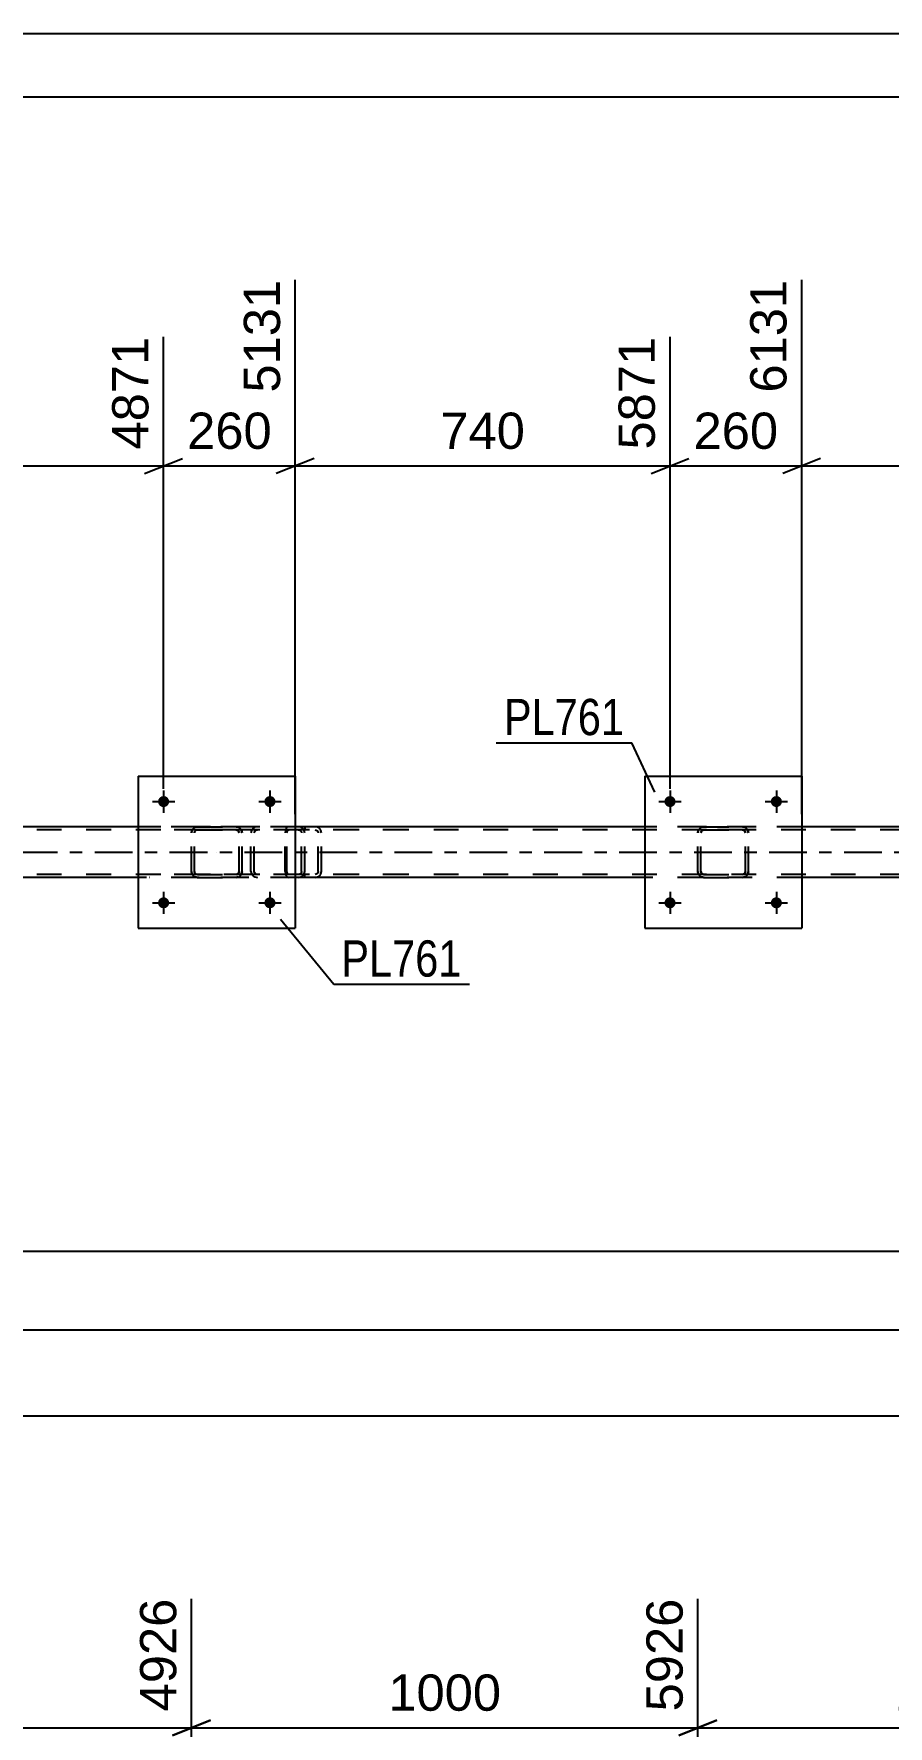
# Model space of a CAD drawing. Header units: millimetres. Extents: x -111 to 730, y -400 to 194.
# Drawn here: x 155.1 to 222.6, y 60.6 to 194.3 of the extents above; entities that cross this region are included whole.
import ezdxf

# ---------------------------------------------------------------- set-up
doc = ezdxf.new("R2010")
doc.units = ezdxf.units.MM
doc.linetypes.add('DXK_LINE_DOT2', pattern=[3.9198, 1.9599, -1.9599])
doc.linetypes.add('DXK_LINE_DOT3', pattern=[5.9187, 2.979, -0.9799, 0.9799, -0.9799])
doc.styles.add('Arial', font='ARIAL.TTF', dxfattribs={"height": 0.2})
doc.styles.add('Arial Narrow', font='ARIALN.TTF', dxfattribs={"height": 0.2})

# ---------------------------------------------------------------- blocks, each defined once
blk = doc.blocks.new('Unknown-203724211-1113')
at = {"color": 5, "linetype": 'Continuous'}
for p, q in [((729.67, 194.3), (-111.33, 194.3)), ((724.67, 189.3), (-106.33, 189.3))]:
    blk.add_line(p, q, dxfattribs=at)
blk = doc.blocks.new('Bolt-203724211-4727 - 4725')
at = {"linetype": 'Continuous'}
for points in [[(205.79, 125.64, -1), (204.91, 125.64, -1)], [(214.19, 125.64, -1), (213.31, 125.64, -1)]]:
    blk.add_hatch(color=1, dxfattribs=at).paths.add_polyline_path(points)
at = {"color": 1, "linetype": 'Continuous'}
for p, q in [((205.35, 126.52), (205.35, 124.76)), ((213.75, 126.52), (213.75, 124.76)), ((204.47, 125.64), (206.23, 125.64)), ((212.87, 125.64), (214.63, 125.64))]:
    blk.add_line(p, q, dxfattribs=at)
blk = doc.blocks.new('Bolt-203724211-4802 - 4725')
at = {"linetype": 'Continuous'}
for points in [[(165.79, 133.64, -1), (164.91, 133.64, -1)], [(174.19, 133.64, -1), (173.31, 133.64, -1)]]:
    blk.add_hatch(color=1, dxfattribs=at).paths.add_polyline_path(points)
at = {"color": 1, "linetype": 'Continuous'}
for p, q in [((165.35, 134.52), (165.35, 132.76)), ((173.75, 134.52), (173.75, 132.76)), ((164.47, 133.64), (166.23, 133.64)), ((172.87, 133.64), (174.63, 133.64))]:
    blk.add_line(p, q, dxfattribs=at)
blk = doc.blocks.new('Bolt-203724211-4803 - 4725')
at = {"linetype": 'Continuous'}
for points in [[(165.79, 125.64, -1), (164.91, 125.64, -1)], [(174.19, 125.64, -1), (173.31, 125.64, -1)]]:
    blk.add_hatch(color=1, dxfattribs=at).paths.add_polyline_path(points)
at = {"color": 1, "linetype": 'Continuous'}
for p, q in [((165.35, 126.52), (165.35, 124.76)), ((173.75, 126.52), (173.75, 124.76)), ((164.47, 125.64), (166.23, 125.64)), ((172.87, 125.64), (174.63, 125.64))]:
    blk.add_line(p, q, dxfattribs=at)
blk = doc.blocks.new('Part-203724211-4749 - 4725')
at = {"color": 2, "linetype": 'Continuous'}
for p, q in [((163.35, 135.64), (163.35, 123.64)), ((163.35, 135.64), (175.75, 135.64)), ((175.75, 135.64), (175.75, 123.64)), ((163.35, 123.64), (175.75, 123.64))]:
    blk.add_line(p, q, dxfattribs=at)
blk = doc.blocks.new('Part-203724211-4750 - 4725')
at = {"color": 7, "linetype": 'DXK_LINE_DOT2'}
for p, q in [((167.55, 131.16), (167.58, 131.35)), ((167.58, 131.35), (167.55, 131.16)), ((167.55, 128.12), (167.55, 131.16)), ((167.79, 131.16), (167.8, 131.26)), ((167.8, 131.26), (167.79, 131.16)), ((167.79, 128.12), (167.79, 131.16)), ((167.8, 131.26), (167.86, 131.33)), ((167.86, 131.33), (167.8, 131.26)), ((167.84, 131.61), (168.03, 131.64)), ((168.03, 131.64), (167.84, 131.61)), ((167.86, 131.33), (167.93, 131.39)), ((167.93, 131.39), (167.86, 131.33)), ((167.93, 131.39), (168.03, 131.4)), ((168.03, 131.4), (167.93, 131.39)), ((168.03, 131.64), (171.07, 131.64)), ((168.03, 131.64), (168.03, 131.64)), ((168.03, 131.64), (171.07, 131.64)), ((168.03, 131.4), (171.07, 131.4)), ((168.03, 131.4), (168.03, 131.4)), ((171.07, 131.4), (168.03, 131.4)), ((171.07, 131.64), (171.07, 131.64)), ((171.07, 131.64), (171.25, 131.61)), ((171.25, 131.61), (171.07, 131.64)), ((171.07, 131.4), (171.07, 131.4)), ((171.07, 131.4), (171.16, 131.39)), ((171.16, 131.39), (171.07, 131.4)), ((171.16, 131.39), (171.24, 131.33)), ((171.24, 131.33), (171.16, 131.39)), ((171.24, 131.33), (171.29, 131.26)), ((171.29, 131.26), (171.24, 131.33)), ((171.29, 131.26), (171.31, 131.16)), ((171.31, 131.16), (171.29, 131.26)), ((171.31, 128.12), (171.31, 131.16)), ((171.51, 131.35), (171.55, 131.16)), ((171.55, 131.16), (171.51, 131.35)), ((171.55, 128.12), (171.55, 131.16)), ((167.58, 127.94), (167.55, 128.12)), ((167.55, 128.12), (167.58, 127.94)), ((167.8, 128.03), (167.79, 128.12)), ((167.79, 128.12), (167.8, 128.03)), ((167.86, 127.95), (167.8, 128.03)), ((167.8, 128.03), (167.86, 127.95)), ((168.03, 127.64), (167.84, 127.68)), ((167.84, 127.68), (168.03, 127.64)), ((167.93, 127.9), (167.86, 127.95)), ((167.86, 127.95), (167.93, 127.9)), ((168.03, 127.88), (167.93, 127.9)), ((167.93, 127.9), (168.03, 127.88)), ((168.03, 127.88), (171.07, 127.88)), ((168.03, 127.88), (168.03, 127.88)), ((168.03, 127.88), (171.07, 127.88)), ((168.03, 127.64), (171.07, 127.64)), ((168.03, 127.64), (168.03, 127.64)), ((168.03, 127.64), (171.07, 127.64)), ((171.16, 127.9), (171.07, 127.88)), ((171.07, 127.88), (171.16, 127.9)), ((171.07, 127.88), (171.07, 127.88)), ((171.25, 127.68), (171.07, 127.64)), ((171.07, 127.64), (171.25, 127.68)), ((171.07, 127.64), (171.07, 127.64)), ((171.24, 127.95), (171.16, 127.9)), ((171.16, 127.9), (171.24, 127.95)), ((171.29, 128.03), (171.24, 127.95)), ((171.24, 127.95), (171.29, 128.03)), ((171.31, 128.12), (171.29, 128.03)), ((171.29, 128.03), (171.31, 128.12)), ((171.55, 128.12), (171.51, 127.94)), ((171.51, 127.94), (171.55, 128.12))]:
    blk.add_line(p, q, dxfattribs=at)
at = {"color": 7, "linetype": 'DXK_LINE_DOT3'}
blk.add_line((169.55, 129.64), (169.55, 129.65), dxfattribs=at)
at = {"color": 7, "linetype": 'DXK_LINE_DOT2'}
for centre, start, end in [((168.03, 131.16), 112.5, 157.5), ((168.03, 131.16), 112.5, 157.5), ((171.07, 131.16), 22.5, 67.5), ((171.07, 131.16), 22.5, 67.5), ((168.03, 128.12), 202.5, 247.5), ((168.03, 128.12), 202.5, 247.5), ((171.07, 128.12), 292.5, 337.5), ((171.07, 128.12), 292.5, 337.5)]:
    blk.add_arc(centre, 0.48, start, end, dxfattribs=at)
blk = doc.blocks.new('Part-203724211-4756 - 4725')
at = {"color": 7, "linetype": 'DXK_LINE_DOT2'}
for p, q in [((623.74, 131.4), (-29.49, 131.4)), ((623.74, 131.64), (-2.86, 131.64)), ((175.75, 131.64), (163.35, 131.64)), ((215.75, 131.64), (203.35, 131.64)), ((623.74, 127.88), (-29.49, 127.88)), ((175.75, 127.64), (163.35, 127.64)), ((215.75, 127.64), (203.35, 127.64))]:
    blk.add_line(p, q, dxfattribs=at)
at = {"color": 2, "linetype": 'Continuous'}
for p, q in [((163.35, 131.64), (135.75, 131.64)), ((203.35, 131.64), (175.75, 131.64)), ((243.35, 131.64), (215.75, 131.64)), ((163.35, 127.64), (135.75, 127.64)), ((203.35, 127.64), (175.75, 127.64)), ((243.35, 127.64), (215.75, 127.64))]:
    blk.add_line(p, q, dxfattribs=at)
at = {"color": 7, "linetype": 'DXK_LINE_DOT3'}
blk.add_line((-29.49, 129.64), (623.74, 129.64), dxfattribs=at)
blk = doc.blocks.new('Bolt-203724211-4786 - 4725')
at = {"linetype": 'Continuous'}
for points in [[(205.79, 133.64, -1), (204.91, 133.64, -1)], [(214.19, 133.64, -1), (213.31, 133.64, -1)]]:
    blk.add_hatch(color=1, dxfattribs=at).paths.add_polyline_path(points)
at = {"color": 1, "linetype": 'Continuous'}
for p, q in [((205.35, 134.52), (205.35, 132.76)), ((213.75, 134.52), (213.75, 132.76)), ((204.47, 133.64), (206.23, 133.64)), ((212.87, 133.64), (214.63, 133.64))]:
    blk.add_line(p, q, dxfattribs=at)
blk = doc.blocks.new('Part-203724211-4874 - 4725')
at = {"color": 7, "linetype": 'DXK_LINE_DOT2'}
for p, q in [((207.55, 131.16), (207.58, 131.35)), ((207.58, 131.35), (207.55, 131.16)), ((207.55, 128.12), (207.55, 131.16)), ((207.79, 131.16), (207.8, 131.26)), ((207.8, 131.26), (207.79, 131.16)), ((207.79, 128.12), (207.79, 131.16)), ((207.8, 131.26), (207.86, 131.33)), ((207.86, 131.33), (207.8, 131.26)), ((207.84, 131.61), (208.03, 131.64)), ((208.03, 131.64), (207.84, 131.61)), ((207.86, 131.33), (207.93, 131.39)), ((207.93, 131.39), (207.86, 131.33)), ((207.93, 131.39), (208.03, 131.4)), ((208.03, 131.4), (207.93, 131.39)), ((208.03, 131.64), (211.07, 131.64)), ((208.03, 131.64), (208.03, 131.64)), ((208.03, 131.64), (211.07, 131.64)), ((208.03, 131.4), (211.07, 131.4)), ((208.03, 131.4), (208.03, 131.4)), ((211.07, 131.4), (208.03, 131.4)), ((211.07, 131.64), (211.07, 131.64)), ((211.07, 131.64), (211.25, 131.61)), ((211.25, 131.61), (211.07, 131.64)), ((211.07, 131.4), (211.07, 131.4)), ((211.07, 131.4), (211.16, 131.39)), ((211.16, 131.39), (211.07, 131.4)), ((211.16, 131.39), (211.24, 131.33)), ((211.24, 131.33), (211.16, 131.39)), ((211.24, 131.33), (211.29, 131.26)), ((211.29, 131.26), (211.24, 131.33)), ((211.29, 131.26), (211.31, 131.16)), ((211.31, 131.16), (211.29, 131.26)), ((211.31, 128.12), (211.31, 131.16)), ((211.51, 131.35), (211.55, 131.16)), ((211.55, 131.16), (211.51, 131.35)), ((211.55, 128.12), (211.55, 131.16)), ((207.58, 127.94), (207.55, 128.12)), ((207.55, 128.12), (207.58, 127.94)), ((207.8, 128.03), (207.79, 128.12)), ((207.79, 128.12), (207.8, 128.03)), ((207.86, 127.95), (207.8, 128.03)), ((207.8, 128.03), (207.86, 127.95)), ((208.03, 127.64), (207.84, 127.68)), ((207.84, 127.68), (208.03, 127.64)), ((207.93, 127.9), (207.86, 127.95)), ((207.86, 127.95), (207.93, 127.9)), ((208.03, 127.88), (207.93, 127.9)), ((207.93, 127.9), (208.03, 127.88)), ((208.03, 127.88), (211.07, 127.88)), ((208.03, 127.88), (208.03, 127.88)), ((208.03, 127.88), (211.07, 127.88)), ((208.03, 127.64), (211.07, 127.64)), ((208.03, 127.64), (208.03, 127.64)), ((208.03, 127.64), (211.07, 127.64)), ((211.16, 127.9), (211.07, 127.88)), ((211.07, 127.88), (211.16, 127.9)), ((211.07, 127.88), (211.07, 127.88)), ((211.25, 127.68), (211.07, 127.64)), ((211.07, 127.64), (211.25, 127.68)), ((211.07, 127.64), (211.07, 127.64)), ((211.24, 127.95), (211.16, 127.9)), ((211.16, 127.9), (211.24, 127.95)), ((211.29, 128.03), (211.24, 127.95)), ((211.24, 127.95), (211.29, 128.03)), ((211.31, 128.12), (211.29, 128.03)), ((211.29, 128.03), (211.31, 128.12)), ((211.55, 128.12), (211.51, 127.94)), ((211.51, 127.94), (211.55, 128.12))]:
    blk.add_line(p, q, dxfattribs=at)
at = {"color": 7, "linetype": 'DXK_LINE_DOT3'}
blk.add_line((209.55, 129.64), (209.55, 129.65), dxfattribs=at)
at = {"color": 7, "linetype": 'DXK_LINE_DOT2'}
for centre, start, end in [((208.03, 131.16), 112.5, 157.5), ((208.03, 131.16), 112.5, 157.5), ((211.07, 131.16), 22.5, 67.5), ((211.07, 131.16), 22.5, 67.5), ((208.03, 128.12), 202.5, 247.5), ((208.03, 128.12), 202.5, 247.5), ((211.07, 128.12), 292.5, 337.5), ((211.07, 128.12), 292.5, 337.5)]:
    blk.add_arc(centre, 0.48, start, end, dxfattribs=at)
blk = doc.blocks.new('Part-203724211-4879 - 4725')
at = {"color": 2, "linetype": 'Continuous'}
for p, q in [((203.35, 135.64), (203.35, 123.64)), ((203.35, 135.64), (215.75, 135.64)), ((215.75, 135.64), (215.75, 123.64)), ((203.35, 123.64), (215.75, 123.64))]:
    blk.add_line(p, q, dxfattribs=at)
blk = doc.blocks.new('Part-203724211-4991 - 4725')
at = {"color": 7, "linetype": 'DXK_LINE_DOT2'}
for p, q in [((175.99, 131.64), (164.22, 131.64)), ((175.99, 131.4), (164.22, 131.4)), ((172.28, 131.35), (172.25, 131.16)), ((172.25, 128.12), (172.25, 131.16)), ((172.5, 131.16), (172.52, 131.26)), ((172.5, 128.12), (172.5, 131.16)), ((172.52, 131.26), (172.58, 131.33)), ((172.76, 131.64), (172.56, 131.61)), ((172.58, 131.33), (172.66, 131.39)), ((172.66, 131.39), (172.76, 131.4)), ((176.19, 131.61), (175.99, 131.64)), ((175.99, 131.4), (176.09, 131.39)), ((176.09, 131.39), (176.17, 131.33)), ((176.17, 131.33), (176.23, 131.26)), ((176.23, 131.26), (176.25, 131.16)), ((176.25, 128.12), (176.25, 131.16)), ((176.5, 131.16), (176.46, 131.35)), ((176.5, 128.12), (176.5, 131.16)), ((175.99, 127.88), (164.22, 127.88)), ((175.99, 127.64), (164.22, 127.64)), ((172.25, 128.12), (172.28, 127.94)), ((172.52, 128.03), (172.5, 128.12)), ((172.58, 127.95), (172.52, 128.03)), ((172.56, 127.68), (172.76, 127.64)), ((172.66, 127.9), (172.58, 127.95)), ((172.76, 127.88), (172.66, 127.9)), ((176.09, 127.9), (175.99, 127.88)), ((175.99, 127.64), (176.19, 127.68)), ((176.17, 127.95), (176.09, 127.9)), ((176.23, 128.03), (176.17, 127.95)), ((176.25, 128.12), (176.23, 128.03)), ((176.46, 127.94), (176.5, 128.12))]:
    blk.add_line(p, q, dxfattribs=at)
for centre, start, end in [((172.74, 131.14), 110.7583, 155.68), ((176.01, 131.14), 24.32, 69.2417), ((172.74, 128.15), 204.32, 249.2417), ((176.01, 128.15), 290.7583, 335.68)]:
    blk.add_arc(centre, 0.496, start, end, dxfattribs=at)
blk = doc.blocks.new('Part-203724211-5008 - 4725')
at = {"color": 7, "linetype": 'DXK_LINE_DOT2'}
for p, q in [((174.98, 131.35), (174.96, 131.16)), ((174.96, 128.12), (174.96, 131.16)), ((175.03, 131.5), (174.98, 131.35)), ((175.12, 131.61), (175.03, 131.5)), ((175.09, 131.16), (175.1, 131.26)), ((175.09, 128.12), (175.09, 131.16)), ((175.1, 131.26), (175.13, 131.33)), ((175.23, 131.64), (175.12, 131.61)), ((175.13, 131.33), (175.17, 131.39)), ((175.17, 131.39), (175.23, 131.4)), ((184.63, 131.64), (175.23, 131.64)), ((184.63, 131.4), (175.23, 131.4)), ((176.5, 131.64), (176.5, 131.4)), ((177.51, 131.61), (177.32, 131.64)), ((177.32, 131.4), (177.41, 131.39)), ((177.41, 131.39), (177.5, 131.33)), ((177.5, 131.33), (177.55, 131.26)), ((177.55, 131.26), (177.57, 131.16)), ((177.57, 128.12), (177.57, 131.16)), ((177.82, 131.16), (177.78, 131.35)), ((177.82, 128.12), (177.82, 131.16)), ((174.96, 128.12), (174.98, 127.94)), ((174.98, 127.94), (175.03, 127.78)), ((175.03, 127.78), (175.12, 127.68)), ((175.1, 128.03), (175.09, 128.12)), ((175.13, 127.95), (175.1, 128.03)), ((175.12, 127.68), (175.23, 127.64)), ((175.17, 127.9), (175.13, 127.95)), ((175.23, 127.88), (175.17, 127.9)), ((184.63, 127.88), (175.23, 127.88)), ((184.63, 127.64), (175.23, 127.64)), ((176.5, 127.64), (176.5, 127.88)), ((177.41, 127.9), (177.32, 127.88)), ((177.32, 127.64), (177.51, 127.68)), ((177.5, 127.95), (177.41, 127.9)), ((177.55, 128.03), (177.5, 127.95)), ((177.57, 128.12), (177.55, 128.03)), ((177.78, 127.94), (177.82, 128.12))]:
    blk.add_line(p, q, dxfattribs=at)
for centre, start, end in [((177.33, 131.15), 23.8494, 68.8059), ((177.33, 128.14), 291.1941, 336.1506)]:
    blk.add_arc(centre, 0.492, start, end, dxfattribs=at)
blk = doc.blocks.new('StraightDimension-203724211-3771 - 2778')
at = {"color": 7, "linetype": 'Continuous'}
for p, q in [((127.55, 17.65), (127.55, 70.64)), ((167.55, 17.65), (167.55, 70.64)), ((129.05, 61.05), (126.05, 59.85)), ((127.55, 60.45), (167.55, 60.45)), ((166.05, 59.85), (169.05, 61.05))]:
    blk.add_line(p, q, dxfattribs=at)
at = {"color": 0}
blk.add_wipeout([(152.59, 61.2), (152.59, 65.4), (142.5, 65.4), (142.5, 61.2)], dxfattribs=at)
at = {"color": 3, "style": 'Arial'}
blk.add_text('1000', height=2.865, dxfattribs=at).set_placement((143.1, 61.8))
at = {"color": 0, "linetype": 'Continuous'}
blk.add_wipeout([(166.95, 71.24), (162.75, 71.24), (162.75, 61.15), (166.95, 61.15)], dxfattribs=at)
at = {"color": 3, "linetype": 'Continuous', "style": 'Arial'}
blk.add_text('4926', height=2.865, rotation=90.0002, dxfattribs=at).set_placement((166.35, 61.75))
blk = doc.blocks.new('StraightDimension-203724211-3763 - 2778')
at = {"color": 7, "linetype": 'Continuous'}
for p, q in [((167.55, 17.65), (167.55, 70.64)), ((207.55, 17.65), (207.55, 70.64)), ((169.05, 61.05), (166.05, 59.85)), ((167.55, 60.45), (207.55, 60.45)), ((206.05, 59.85), (209.05, 61.05))]:
    blk.add_line(p, q, dxfattribs=at)
at = {"color": 0}
blk.add_wipeout([(192.59, 61.2), (192.59, 65.4), (182.5, 65.4), (182.5, 61.2)], dxfattribs=at)
at = {"color": 3, "style": 'Arial'}
blk.add_text('1000', height=2.865, dxfattribs=at).set_placement((183.1, 61.8))
at = {"color": 0, "linetype": 'Continuous'}
blk.add_wipeout([(206.95, 71.24), (202.75, 71.24), (202.75, 61.15), (206.95, 61.15)], dxfattribs=at)
at = {"color": 3, "linetype": 'Continuous', "style": 'Arial'}
blk.add_text('5926', height=2.865, rotation=90.0002, dxfattribs=at).set_placement((206.35, 61.75))
blk = doc.blocks.new('StraightDimension-203724211-3755 - 2778')
at = {"color": 7, "linetype": 'Continuous'}
for p, q in [((207.55, 17.65), (207.55, 70.64)), ((247.55, 17.65), (247.55, 70.64)), ((209.05, 61.05), (206.05, 59.85)), ((207.55, 60.45), (247.55, 60.45)), ((246.05, 59.85), (249.05, 61.05))]:
    blk.add_line(p, q, dxfattribs=at)
at = {"color": 0}
blk.add_wipeout([(232.59, 61.2), (232.59, 65.4), (222.5, 65.4), (222.5, 61.2)], dxfattribs=at)
at = {"color": 3, "style": 'Arial'}
blk.add_text('1000', height=2.865, dxfattribs=at).set_placement((223.1, 61.8))
at = {"color": 0, "linetype": 'Continuous'}
blk.add_wipeout([(246.95, 71.24), (242.75, 71.24), (242.75, 61.15), (246.95, 61.15)], dxfattribs=at)
at = {"color": 3, "linetype": 'Continuous', "style": 'Arial'}
blk.add_text('6926', height=2.865, rotation=90.0002, dxfattribs=at).set_placement((246.35, 61.75))
blk = doc.blocks.new('StraightDimension-203724211-5503 - 4725')
at = {"color": 7, "linetype": 'Continuous'}
for p, q in [((215.75, 132.64), (215.75, 174.86)), ((245.35, 134.64), (245.35, 170.36)), ((217.25, 160.76), (214.25, 159.56)), ((243.85, 159.56), (246.85, 160.76)), ((215.75, 160.16), (245.35, 160.16))]:
    blk.add_line(p, q, dxfattribs=at)
at = {"color": 0}
blk.add_wipeout([(234.48, 160.91), (234.48, 165.11), (226.61, 165.11), (226.61, 160.91)], dxfattribs=at)
at = {"color": 3, "style": 'Arial'}
blk.add_text('740', height=2.865, dxfattribs=at).set_placement((227.21, 161.51))
at = {"color": 0, "linetype": 'Continuous'}
blk.add_wipeout([(244.75, 170.96), (240.55, 170.96), (240.55, 160.86), (244.75, 160.86)], dxfattribs=at)
at = {"color": 3, "linetype": 'Continuous', "style": 'Arial'}
blk.add_text('6871', height=2.865, rotation=90.0002, dxfattribs=at).set_placement((244.15, 161.46))
blk = doc.blocks.new('StraightDimension-203724211-5785 - 4725')
at = {"color": 7, "linetype": 'Continuous'}
blk.add_line((-30.13, 91.89), (658.24, 91.89), dxfattribs=at)
blk = doc.blocks.new('StraightDimension-203724211-5054 - 4725')
at = {"color": 7, "linetype": 'Continuous'}
blk.add_line((-29.49, 85.09), (657.6, 85.09), dxfattribs=at)
blk = doc.blocks.new('StraightDimension-203724211-5523 - 4725')
at = {"color": 7, "linetype": 'Continuous'}
for p, q in [((215.75, 132.64), (215.75, 174.86)), ((205.35, 134.64), (205.35, 170.36)), ((203.85, 159.56), (206.85, 160.76)), ((217.25, 160.76), (214.25, 159.56)), ((205.35, 160.16), (215.75, 160.16))]:
    blk.add_line(p, q, dxfattribs=at)
at = {"color": 0}
blk.add_wipeout([(214.48, 160.91), (214.48, 165.11), (206.61, 165.11), (206.61, 160.91)], dxfattribs=at)
at = {"color": 3, "style": 'Arial'}
blk.add_text('260', height=2.865, dxfattribs=at).set_placement((207.21, 161.51))
at = {"color": 0, "linetype": 'Continuous'}
blk.add_wipeout([(215.15, 175.46), (210.95, 175.46), (210.95, 165.36), (215.15, 165.36)], dxfattribs=at)
at = {"color": 3, "linetype": 'Continuous', "style": 'Arial'}
blk.add_text('6131', height=2.865, rotation=90.0002, dxfattribs=at).set_placement((214.55, 165.96))
blk = doc.blocks.new('StraightDimension-203724211-5543 - 4725')
at = {"color": 7, "linetype": 'Continuous'}
for p, q in [((175.75, 132.64), (175.75, 174.86)), ((205.35, 134.64), (205.35, 170.36)), ((177.25, 160.76), (174.25, 159.56)), ((203.85, 159.56), (206.85, 160.76)), ((175.75, 160.16), (205.35, 160.16))]:
    blk.add_line(p, q, dxfattribs=at)
at = {"color": 0}
blk.add_wipeout([(194.48, 160.91), (194.48, 165.11), (186.61, 165.11), (186.61, 160.91)], dxfattribs=at)
at = {"color": 3, "style": 'Arial'}
blk.add_text('740', height=2.865, dxfattribs=at).set_placement((187.21, 161.51))
at = {"color": 0, "linetype": 'Continuous'}
blk.add_wipeout([(204.75, 170.96), (200.55, 170.96), (200.55, 160.86), (204.75, 160.86)], dxfattribs=at)
at = {"color": 3, "linetype": 'Continuous', "style": 'Arial'}
blk.add_text('5871', height=2.865, rotation=90.0002, dxfattribs=at).set_placement((204.15, 161.46))
blk = doc.blocks.new('StraightDimension-203724211-5563 - 4725')
at = {"color": 7, "linetype": 'Continuous'}
for p, q in [((175.75, 132.64), (175.75, 174.86)), ((165.35, 134.64), (165.35, 170.36)), ((163.85, 159.56), (166.85, 160.76)), ((177.25, 160.76), (174.25, 159.56)), ((165.35, 160.16), (175.75, 160.16))]:
    blk.add_line(p, q, dxfattribs=at)
at = {"color": 0}
blk.add_wipeout([(174.48, 160.91), (174.48, 165.11), (166.61, 165.11), (166.61, 160.91)], dxfattribs=at)
at = {"color": 3, "style": 'Arial'}
blk.add_text('260', height=2.865, dxfattribs=at).set_placement((167.21, 161.51))
at = {"color": 0, "linetype": 'Continuous'}
blk.add_wipeout([(175.15, 175.46), (170.95, 175.46), (170.95, 165.36), (175.15, 165.36)], dxfattribs=at)
at = {"color": 3, "linetype": 'Continuous', "style": 'Arial'}
blk.add_text('5131', height=2.865, rotation=90.0002, dxfattribs=at).set_placement((174.55, 165.96))
blk = doc.blocks.new('StraightDimension-203724211-5583 - 4725')
at = {"color": 7, "linetype": 'Continuous'}
for p, q in [((135.75, 132.64), (135.75, 174.86)), ((165.35, 134.64), (165.35, 170.36)), ((137.25, 160.76), (134.25, 159.56)), ((163.85, 159.56), (166.85, 160.76)), ((135.75, 160.16), (165.35, 160.16))]:
    blk.add_line(p, q, dxfattribs=at)
at = {"color": 0}
blk.add_wipeout([(154.48, 160.91), (154.48, 165.11), (146.61, 165.11), (146.61, 160.91)], dxfattribs=at)
at = {"color": 3, "style": 'Arial'}
blk.add_text('740', height=2.865, dxfattribs=at).set_placement((147.21, 161.51))
at = {"color": 0, "linetype": 'Continuous'}
blk.add_wipeout([(164.75, 170.96), (160.55, 170.96), (160.55, 160.86), (164.75, 160.86)], dxfattribs=at)
at = {"color": 3, "linetype": 'Continuous', "style": 'Arial'}
blk.add_text('4871', height=2.865, rotation=90.0002, dxfattribs=at).set_placement((164.15, 161.46))
blk = doc.blocks.new('StraightDimension-203724211-6024 - 4725')
at = {"color": 7, "linetype": 'Continuous'}
blk.add_line((92.49, 98.12), (657.6, 98.12), dxfattribs=at)
blk = doc.blocks.new('Mark-203724211-4745 - 4725')
at = {"color": 0}
blk.add_wipeout([(188.9, 119.81), (188.9, 122.81), (179.39, 122.81), (179.39, 119.81)], dxfattribs=at)
blk.add_wipeout([(188.9, 119.81), (188.9, 122.81), (179.39, 122.81), (179.39, 119.81)], dxfattribs=at)
at = {"color": 30, "linetype": 'Continuous'}
for p, q in [((174.58, 124.34), (178.79, 119.21)), ((178.79, 119.21), (189.5, 119.21))]:
    blk.add_line(p, q, dxfattribs=at)
at = {"color": 3, "style": 'Arial Narrow'}
blk.add_text('PL761', height=2.863, dxfattribs=at).set_placement((179.39, 119.81))
blk = doc.blocks.new('Mark-203724211-4875 - 4725')
at = {"color": 0}
blk.add_wipeout([(201.73, 138.89), (201.73, 141.89), (192.23, 141.89), (192.23, 138.89)], dxfattribs=at)
blk.add_wipeout([(201.73, 138.89), (201.73, 141.89), (192.23, 141.89), (192.23, 138.89)], dxfattribs=at)
at = {"color": 30, "linetype": 'Continuous'}
for p in [(191.63, 138.29), (204.16, 134.39)]:
    blk.add_line(p, (202.33, 138.29), dxfattribs=at)
at = {"color": 3, "style": 'Arial Narrow'}
blk.add_text('PL761', height=2.863, dxfattribs=at).set_placement((192.23, 138.89))

msp = doc.modelspace()

# ---------------------------------------------------------------- block references
for name in ['Unknown-203724211-1113', 'Part-203724211-4749 - 4725', 'Part-203724211-4879 - 4725', 'Bolt-203724211-4802 - 4725', 'Bolt-203724211-4786 - 4725', 'Part-203724211-4756 - 4725', 'Part-203724211-4991 - 4725', 'Part-203724211-4750 - 4725', 'Part-203724211-5008 - 4725', 'Part-203724211-4874 - 4725', 'Bolt-203724211-4803 - 4725', 'Bolt-203724211-4727 - 4725']:
    msp.add_blockref(name, (0, 0))

# ---------------------------------------------------------------- next in the draw order: block references
for name in ['StraightDimension-203724211-5503 - 4725', 'StraightDimension-203724211-5785 - 4725', 'StraightDimension-203724211-3771 - 2778']:
    msp.add_blockref(name, (0, 0))

# ---------------------------------------------------------------- next in the draw order: block references
for name in ['StraightDimension-203724211-5523 - 4725', 'StraightDimension-203724211-5054 - 4725', 'StraightDimension-203724211-3763 - 2778']:
    msp.add_blockref(name, (0, 0))

# ---------------------------------------------------------------- next in the draw order: block references
for name in ['StraightDimension-203724211-5543 - 4725', 'StraightDimension-203724211-6024 - 4725', 'StraightDimension-203724211-3755 - 2778']:
    msp.add_blockref(name, (0, 0))

# ---------------------------------------------------------------- next in the draw order: block references
for name in ['StraightDimension-203724211-5563 - 4725', 'Mark-203724211-4875 - 4725', 'Mark-203724211-4745 - 4725']:
    msp.add_blockref(name, (0, 0))

# ---------------------------------------------------------------- next in the draw order: block references
msp.add_blockref('StraightDimension-203724211-5583 - 4725', (0, 0))

doc.saveas('drawing.dxf')
